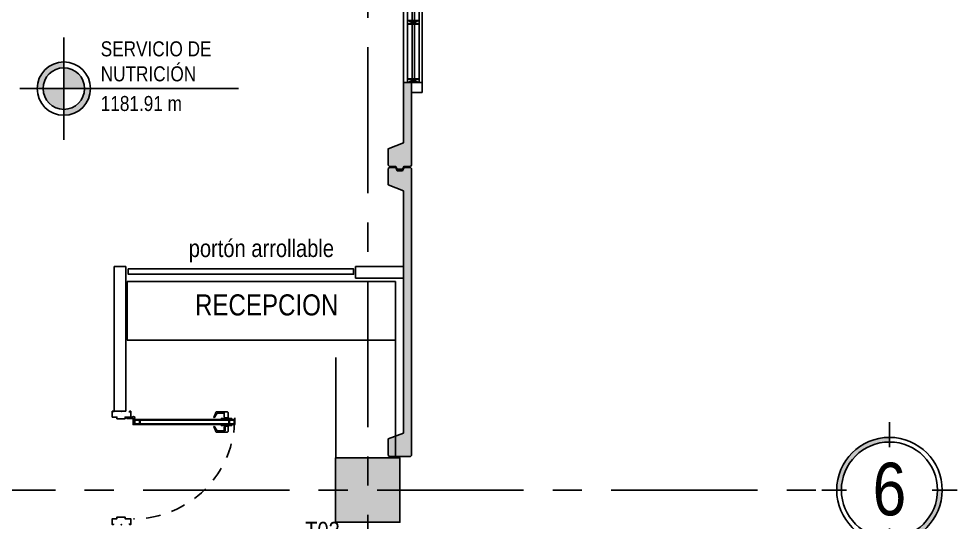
# Model space of a CAD drawing. Extents: x -28 to 149, y -33 to 76.
# Drawn here: x 53.02 to 61.04, y 8.85 to 13.15 of the extents above; entities that cross this region are included whole.
import ezdxf
from ezdxf.enums import TextEntityAlignment as Align

# ---------------------------------------------------------------- set-up
doc = ezdxf.new("R2010")
doc.units = 0
doc.linetypes.add('CENTER', pattern=[2, 1.25, -0.25, 0.25, -0.25])
doc.linetypes.add('HIDDEN2', pattern=[0.1875, 0.125, -0.0625])
for name, color, linetype in [('arq-columnas', 5, 'Continuous'), ('arq-ejes-circulo', 3, 'Continuous'), ('arq-ejes-principales', 1, 'CENTER'), ('arq-ejes-text', 2, 'Continuous'), ('arq-hatch', 252, 'Continuous'), ('arq-mobiliario', 1, 'Continuous'), ('arq-niveles', 1, 'Continuous'), ('arq-paredes-liv', 3, 'Continuous'), ('arq-prefafricado', 1, 'Continuous'), ('arq-puertas', 2, 'Continuous'), ('arq-text-area', 3, 'Continuous'), ('arq-text-equipamiento', 2, 'Continuous'), ('arq-text-telecomunicaciones', 2, 'Continuous'), ('arq-ventanas', 2, 'Continuous')]:
    doc.layers.add(name, color=color, linetype=linetype)
doc.layers.add('mv', color=191, linetype='Continuous', plot=False)
doc.styles.add('dape 2', font='ARIALN.TTF', dxfattribs={"height": 2.5})

# ---------------------------------------------------------------- blocks, each defined once
blk = doc.blocks.new('*U156')
at = {"linetype": 'Continuous'}
h = blk.add_hatch(color=251, dxfattribs=at)
h.paths.add_polyline_path([(0.164341315771948, 0.3260026756610838), (0.1803413157719004, 0.3260026756610838, -0.4142135623730953), (-2.842170943040401e-14, 0.1456613598895063), (-2.842170943040401e-14, 0.1616613598894587, 0.4142135623730941)])
h.paths.add_polyline_path([(-0.1643413157716328, 0.3260026756610838), (-0.1803413157715852, 0.3260026756610838, -0.4142135623730953), (-7.751375299201092e-15, 0.5063439914326612), (-7.751375299201092e-15, 0.4903439914327088, 0.4142135623730941)])
for p, q in [((-7.751375299201092e-15, 0.5577044518995478), (-7.751375299201092e-15, 0.4724192812558224)), ((-7.751375299201092e-15, 0.5432224337027062), (-7.751375299201092e-15, 0.4579372630589809)), ((-0.146416605594417, 0.3260026756610824), (-0.231701776238473, 0.3260026756610824)), ((0.1464166055944015, 0.3260026756610824), (0.2317017762384575, 0.3260026756610824)), ((-2.842170943040401e-14, 0.1795860700663425), (-2.842170943040401e-14, 0.09430089942261718))]:
    blk.add_line(p, q, dxfattribs=at)
at = {"linetype": 'CENTER', "ltscale": 0.7}
blk.add_line((2.842170943040401e-14, 0.1456613598894219), (-2.842170943040401e-14, 0.1456613598894236), dxfattribs=at)
at = {"linetype": 'Continuous'}
for radius in [0.1803413157717003, 0.1643413157717002]:
    blk.add_circle((-7.751375299201092e-15, 0.3260026756611238), radius, dxfattribs=at)
blk = doc.blocks.new('DIV-V')
for p, q in [((0.0299288507647642, 0.04002293031685715), (-7.225119236870664e-05, -0.05997673908938569)), ((0.02992774880580989, -0.0599770696770727), (-7.114923341439844e-05, 0.04002326090454415))]:
    blk.add_line(p, q)
blk.add_lwpolyline([(0.02992907092267139, 0.04002293031443109), (0.02992796896371708, -0.05997706967949874), (-7.203103446151715e-05, -0.05997673909181174), (-7.092907550720895e-05, 0.04002326090211809)], close=True)
blk = doc.blocks.new('ASRFWR')
at = {"layer": 'arq-hatch'}
h = blk.add_hatch(color=256, dxfattribs=at)
h.paths.add_polyline_path([(88.12254431905345, 130.2989116240056), (88.11254431905459, 130.3089116240054), (88.05754431905476, 130.3089116240058), (88.04504431905403, 130.2789116240056), (88.00004431905441, 130.2789116240061), (87.98754431905459, 130.3089116240058), (87.9325443190543, 130.3089116240058), (87.92254431905408, 130.2989116240052), (87.92254431905408, 130.1589116240053), (88.05254431905419, 130.1089116240051), (88.05254431905419, 128.0368639802194), (87.98554220732507, 128.0118302241885), (87.98554220732507, 127.8368639802192), (88.11254431905368, 127.8368639802195), (88.12254431905345, 127.8468639802193)])
h.paths.add_polyline_path([(87.98554220732507, 128.0118302241885), (87.92254431905408, 127.9882925516474), (87.92254431905408, 127.8468639802193), (87.93254431905339, 127.8368639802191), (87.98554220732507, 127.8368639802192)])
h.paths.add_polyline_path([(88.1221443190978, 132.7715306716255), (88.11214431909985, 132.7815306716253), (88.05714431909865, 132.7815306716257), (88.04464431909747, 132.7515306716255), (87.99964431909785, 132.751530671626), (87.98714431909849, 132.7815306716253), (87.93214431909774, 132.7815306716257), (87.92214431909844, 132.7715306716251), (87.92214431909753, 132.6315306716252), (88.05214431909809, 132.581530671625), (88.05214431909809, 132.0641497192442), (88.12214431909734, 132.0641497192442)])
h.paths.add_polyline_path([(88.1221443190978, 131.0355782906723), (88.05214431909764, 131.0355782906723), (88.05214431909809, 130.5174830525776), (87.92214431909798, 130.4689116240066), (87.92214431909798, 130.3274830525775), (87.93214431909729, 130.3174830525782), (87.98714431909758, 130.3174830525787), (87.99964431909785, 130.2934830525779), (88.04464431909747, 130.2934830525779), (88.05714431909774, 130.3174830525778), (88.11214431909713, 130.3174830525778), (88.12214431909734, 130.327483052578)])
blk.add_line((88.05214431909809, 131.0355782906728), (88.12214431909734, 131.0355782906728))
at = {"layer": 'arq-prefafricado'}
for p, q in [((87.9325443190543, 130.3089116240058), (87.92254431905408, 130.2989116240052)), ((87.92254431905408, 130.2989116240052), (87.92254431905408, 130.1589116240053)), ((87.98754431905459, 130.3089116240058), (87.9325443190543, 130.3089116240058)), ((88.00004431905441, 130.2789116240061), (87.98754431905459, 130.3089116240058)), ((88.04504431905403, 130.2789116240056), (88.00004431905441, 130.2789116240061)), ((88.05754431905476, 130.3089116240058), (88.04504431905403, 130.2789116240056)), ((88.11254431905459, 130.3089116240054), (88.05754431905476, 130.3089116240058)), ((88.12254431905345, 130.2989116240056), (88.11254431905459, 130.3089116240054)), ((88.12254431905345, 127.8468639802193), (88.12254431905345, 130.2989116240056)), ((87.92254431905408, 130.1589116240053), (88.05254431905419, 130.1089116240051)), ((88.05254431905419, 130.1089116240051), (88.05254431905419, 128.0368639802194)), ((88.05254431905419, 128.0368639802194), (87.92254431905408, 127.9882925516474)), ((87.92254431905408, 127.9882925516474), (87.92254431905408, 127.8468639802193)), ((87.92254431905408, 127.8468639802193), (87.93254431905339, 127.8368639802191)), ((88.11254431905368, 127.8368639802195), (88.12254431905345, 127.8468639802193)), ((87.93254431905339, 127.8368639802191), (88.11254431905368, 127.8368639802195))]:
    blk.add_line(p, q, dxfattribs=at)
blk.add_lwpolyline([(88.12214431909734, 131.0355782906728), (88.12214431909734, 130.327483052578), (88.11214431909758, 130.3174830525782), (88.05714431909774, 130.3174830525778), (88.04464431909747, 130.2934830525779), (87.99964431909785, 130.2934830525779), (87.98714431909758, 130.3174830525782), (87.93214431909729, 130.3174830525778), (87.92214431909798, 130.327483052578), (87.92214431909798, 130.4689116240062), (87.92214431909798, 130.4689116240062), (88.05214431909809, 130.5174830525781), (88.05214431909809, 131.0355782906728)], dxfattribs=at)
at = {"layer": 'arq-ventanas'}
for p, q in [((88.087137245301, 131.0355781070117), (88.087137245301, 132.0641495355831)), ((88.12713724530096, 131.5648638947615), (88.12713724530096, 132.0341496090474)), ((88.14713724530048, 131.5648639682255), (88.14713724530048, 132.0341496825114)), ((88.18713724530045, 131.0355781070117), (88.18713724530045, 132.0641495355831)), ((88.12713724530096, 131.0655781804759), (88.12713724530096, 131.5348638947613)), ((88.14713724530048, 131.0655782539398), (88.14713724530048, 131.5348639682257))]:
    blk.add_line(p, q, dxfattribs=at)
blk.add_lwpolyline([(88.05214431909991, 131.0355782906728), (88.21213724529917, 131.0355782906719), (88.21213724529917, 132.0641497192433), (88.052144319099, 132.0641497192442)], close=True, dxfattribs=at)
blk.add_lwpolyline([(88.12214431909734, 130.9498640049593), (88.21213724529917, 130.9498640049593), (88.21213724529917, 131.0355782906732), (88.12214431909734, 131.0355782906723)], dxfattribs=at)
at = {"layer": 'arq-ventanas', "xscale": -1, "rotation": 270.0006313759813}
blk.add_blockref('DIV-V', (88.14713724530048, 131.5348639682257), dxfattribs=at)
at = {"layer": 'arq-ventanas', "rotation": 269.9993686240186}
blk.add_blockref('DIV-V', (88.14713724530048, 131.0655779600839), dxfattribs=at)
blk = doc.blocks.new('*U150')
for p, q in [((0.05517403444783753, -0.7888878024969577), (0.005999999998913097, -0.8084303403123503)), ((0.05699999999537653, -0.7922741386039442), (0.01599999999911006, -0.8167636736477393)), ((0.05699999999537653, -0.7922741386039442), (0.05517403444785174, -0.7888878024967303)), ((0.1280000000068782, -0.7922741386047312), (0.1298259655542644, -0.7888878024976558)), ((0.1280000000068782, -0.7922741386047312), (0.1690000000028924, -0.81676367364937)), ((0.1298259655544776, -0.7888878024978974), (0.1790000000028158, -0.8084303403141648)), ((0.005999999993655081, -0.9054032132208047), (0.005999999998905992, -0.8084303403124631)), ((0.01599999999420376, -0.8834032132222251), (0.01599999999911006, -0.8167636736477393)), ((0.05055646713018547, -0.8779032132318987), (0.01599999999422153, -0.8779032132237328)), ((0.05055646713018547, -0.8779032132318987), (0.05749999999703093, -0.8854032132314122)), ((0.05749999999659394, -0.9154032132314747), (0.05749999999721567, -0.880403213231447)), ((0.06249999999734257, -0.8804032132326673), (0.05749999999744304, -0.8804032132314612)), ((0.06249999999477041, -0.9429032132329014), (0.0624999999997371, -0.8529032132327155)), ((0.07000000002065931, -0.8529032132345309), (0.0624999999997371, -0.8529032132327155)), ((0.114999999980796, -0.8529032132353072), (0.1225000000019349, -0.8529032132337182)), ((0.1225000000051821, -0.9429032132337327), (0.1225000000019349, -0.8529032132337182)), ((0.122500000003658, -0.8804032132334703), (0.1275000000037032, -0.8804032132324071)), ((0.1344435328708578, -0.8779032132328988), (0.1275000000037458, -0.8854032132323866)), ((0.1275000000037672, -0.9154032132323628), (0.1275000000039306, -0.8804032132324213)), ((0.1344435328708578, -0.8779032132328988), (0.1690000000068927, -0.8779032132253493)), ((0.1690000000068643, -0.8834032132239544), (0.1690000000028924, -0.81676367364937)), ((0.179000000006905, -0.9054032132225203), (0.1790000000028087, -0.8084303403142785)), ((0.05749999999631683, -0.9104032132315942), (0.0109999999932171, -0.9104032132208268)), ((0.06249999999669953, -0.9154032132330348), (0.05749999999659394, -0.9154032132314747)), ((0.06999999999999673, -0.9429032132344184), (0.06249999999477041, -0.9429032132329014)), ((0.1149999999999984, -0.9429032132351796), (0.1225000000051821, -0.9429032132337327)), ((0.1225000000037006, -0.915403213233767), (0.1275000000037672, -0.9154032132323628)), ((0.1275000000039732, -0.8854032132324008), (0.1670000000071674, -0.8854032132239125)), ((0.1275000000041686, -0.9104032132325255), (0.1740000000071973, -0.910403213222557))]:
    blk.add_line(p, q)
for points in [[(0.007288362995407027, 0.06899999999999729), (0, 0.06899999999999729), (0, 0.07899999999999885), (0.05000000000000071, 0.07899999999999885), (0.05000000000000071, 0.0389999999999997), (0.06500000000000128, 0.0389999999999997), (0.06500000000000128, -0.03100000000000058), (0.05000000000000071, -0.03100000000000058), (0.05000000000000071, -0.07899999999999885), (0, -0.07899999999999885), (0, -0.06900000000000084), (0.01000000000000156, -0.06900000000000084)], [(0.9627116370045847, 0.06899999999999729), (0.9699999999999918, 0.06899999999999729), (0.9699999999999918, 0.07899999999999885), (0.9199999999999946, 0.07899999999999885), (0.9199999999999946, 0.0389999999999997), (0.904999999999994, 0.0389999999999997), (0.904999999999994, -0.03100000000000058), (0.9199999999999946, -0.03100000000000058), (0.9199999999999946, -0.07899999999999885), (0.9699999999999918, -0.07899999999999885), (0.9699999999999918, -0.06900000000000084), (0.9599999999999937, -0.06900000000000084)], [(0.05133974384081341, -0.09533974963643566), (0.05133974384081341, -0.04533974963643139), (0.06133974384081142, -0.04533974963643139), (0.06133974384081142, -0.09533974963643566)], [(0.06500000000000128, -0.109), (0.115000000000002, -0.109), (0.115000000000002, -0.09900000000000198), (0.06500000000000128, -0.09900000000000198)]]:
    blk.add_lwpolyline(points)
for points in [[(0.1149999999999984, -0.9679032132351058), (0.06999999999999673, -0.9679032132351058), (0.07000000000000028, -0.109), (0.115000000000002, -0.109)], [(0.07750000000014623, -0.1539999999998862), (0.1075000000000088, -0.1539999999999155), (0.1074999999996464, -0.1139999999997805), (0.07750000000002544, -0.1139999999999652)], [(0.1075000000050572, -0.1590000000001641), (0.0775000000047541, -0.1589999999999376), (0.07749999999988333, -0.9179032132351117), (0.1074999999999626, -0.9179032132352107)], [(0.07750000000014268, -0.9229032132352191), (0.1075000000000053, -0.9229032132351902), (0.1074999999996429, -0.9629032132353248), (0.07750000000002188, -0.9629032132351405)]]:
    blk.add_lwpolyline(points, close=True)
blk.add_circle((0.05633974384081242, -0.1040000036742779), 0.01)
at = {"color": 251, "linetype": 'HIDDEN2'}
blk.add_arc((0.05633974384081242, -0.1040000036742779), 0.8640000000000001, 269.9999999999998, 1.666995798380341e-13, dxfattribs=at)
for centre, radius, start, end in [((0.01099999999477319, -0.9054032132208332), 0.005, 179.9999999987766, 269.9999999866374), ((0.167000000006869, -0.8834032132240175), 0.002, 270.0000000122471, 3.149322945227946e-09), ((0.1740000000060107, -0.9054032132226197), 0.005, 270.0000000124039, 2.515577416027144e-10)]:
    blk.add_arc(centre, radius, start, end)
at = {"layer": 'mv'}
blk.add_line((0.06999999999999673, -0.9680000036742777), (0.05633974384080886, -0.9680000036742777), dxfattribs=at)
for p in [(0, 0), (0, 0), (0, 0), (0, 0), (0, 0), (0, 0), (0, 0), (0, 0), (0, 0), (0.9699999999999989, 0)]:
    blk.add_point(p, dxfattribs=at)

msp = doc.modelspace()

# ---------------------------------------------------------------- hatches: boundary and pattern name
at = {"layer": 'arq-hatch'}
h = msp.add_hatch(dxfattribs=at)
h.set_pattern_fill('LINE', color=8, scale=0.02, angle=45, style=0)
h.set_pattern_definition([(45, (56.22398199809368, 4.974058382861983), (-0.04490128060534576, 0.04490128060534577), [])])
h.paths.add_polyline_path([(56.30600865730202, 6.619962256844786), (56.17600865730191, 6.669962256844968), (56.17600865730191, 4.448057528272869), (56.30600865730202, 4.496628956844773)])
h.paths.add_polyline_path([(56.30529522567613, 4.087767468278415), (56.17600865730191, 4.13749307149941), (56.17600865730191, 3.993798961411528), (56.08490170426827, 3.993798961411528), (56.13486554192197, 3.863892983512272), (56.30486554192171, 3.863892983512272)])
h.paths.add_polyline_path([(55.77347672575435, 3.993798961411528), (53.93223593912932, 3.993798961411528), (53.93223593912932, 3.863798961411419), (54.14479618871066, 3.863798961411419), (55.17336761728212, 3.8637989614096), (55.72490529718245, 3.863798961411419)])
h.paths.add_polyline_path([(53.93223593912932, 3.993798961411528), (53.83223593912933, 3.993798961411528), (53.83223593912933, 3.863798961411419), (53.93223593912932, 3.863798961411419)])
h.paths.add_polyline_path([(53.83223593912933, 3.993798961411528), (53.54321875355255, 3.993798961411528), (53.59321875355273, 3.863798961411419), (53.83223593912933, 3.863798961411419)])
h.paths.add_polyline_path([(-0.1775675511737447, 4.530301499119588), (-0.3075675511738538, 4.480301499119406), (-0.3075675511740247, 4.281175755253856), (-0.1775675511737447, 4.281175755253856)])
h.paths.add_polyline_path([(-0.1775675511737447, 4.281175755253856), (-0.3075675511740247, 4.281175755253856), (-0.3075675511741319, 4.156248674855462), (-0.1775675511737447, 4.156248674855462)])
h.paths.add_polyline_path([(1.37251321419285e-13, 4.080301499119315), (-0.1775675511737447, 4.080301499119315), (-0.1775675511737447, 4.156248674855462), (-0.3075675511741319, 4.156248674855462), (-0.3075675511743086, 3.950301499119206), (1.373623437217475e-13, 3.950301499119206)])
h.paths.add_polyline_path([(0.2724324488256187, 4.080301499119315), (1.37251321419285e-13, 4.080301499119315), (1.373623437217475e-13, 3.950301499119206), (0.2224324488254368, 3.950301499119206)])
h.paths.add_polyline_path([(10.31379033288275, 5.619865962700397), (8.257142611808199, 5.623766266041931), (8.277230645562263, 5.570001234524184), (8.771615710164546, 5.570001234524184), (9.800187138736014, 5.570001234525094), (10.29461159127646, 5.570001234524184)])
h.paths.add_polyline_path([(10.34461166678732, 5.700001430852073), (8.228659216990359, 5.700001234524294), (8.257142611808199, 5.623766266041931), (10.31379033288275, 5.619865962700397)])
h.paths.add_polyline_path([(12.77186041000926, 5.70000165606335), (10.65600032329583, 5.700001459744141), (10.6862049361635, 5.619159701775529), (12.73926984729565, 5.615266193008217)])
h.paths.add_polyline_path([(12.73926984729565, 5.615266193008217), (10.6862049361635, 5.619159701775529), (10.70457183601598, 5.57000123452373), (11.19895690061826, 5.57000123452373), (12.22745637034701, 5.570001234524639), (12.22745637034701, 5.570054729545831), (12.72188082288699, 5.570054729545831)])
h.paths.add_polyline_path([(13.10000806253763, 5.700001686510395), (13.08326947076065, 5.700001684957312), (13.10000806669441, 5.655201325252637)])
h.paths.add_polyline_path([(56.30600865728155, 8.637581237802323), (56.17539999976537, 8.68781533684715), (56.17539999976537, 8.115932301673467), (56.17539999976537, 8.099932301673448), (56.17539999976537, 8.050000016309607), (56.30600865728155, 8.050000016309607)])
h.paths.add_polyline_path([(56.30600865728155, 8.050000016309607), (56.17539999976537, 8.050000016309607), (56.17539999976537, 7.231248674855436), (55.99999999999969, 7.231248674855436), (56.17500000058232, 7.225637476233731), (55.99999999999969, 7.220026277685955), (56.17500000058114, 7.220026277674677), (56.17500000053065, 6.981013967508702), (56.30600865728155, 7.029962256844641)])
h.paths.add_polyline_path([(49.64607865073343, 35.07997706555039), (48.55731647327632, 35.07997706555039), (48.50874504470469, 34.94997706555102), (49.64607865073343, 34.94997706555084)])
h.paths.add_polyline_path([(50.57969741898926, 35.07997706555039), (49.64607865073343, 35.07997706555039), (49.64607865073343, 34.94997706555084), (50.62969741898929, 34.94997706555068)])
h.paths.add_polyline_path([(51.07886280582277, 35.07997706555039), (50.9882688475622, 35.07997706555039), (50.93969741899043, 34.94997706555063), (51.07886280582277, 34.94997706555061)])
h.paths.add_polyline_path([(51.2289076984398, 35.07997706555039), (51.07886280582277, 35.07997706555039), (51.07886280582277, 34.94997706555061), (51.22890797345813, 34.94997706555059)])
h.paths.add_polyline_path([(53.00564979327594, 35.07997706555039), (51.2289076984398, 35.07997706555039), (51.22890797345813, 34.94997706555059), (53.05564979327612, 34.94997706555031)])
h.paths.add_polyline_path([(20.51059059327002, 35.07997706555221), (19.99999814152908, 35.07997706555267), (19.99999814152908, 34.95017315362563), (20.51059059327001, 34.95017315362558)])
h.paths.add_polyline_path([(19.99999814152908, 35.07997706555267), (19.48201916469855, 35.07997706555312), (19.48201916469854, 34.95017315362568), (19.99999814152908, 34.95017315362563)])
h.paths.add_polyline_path([(42.08602666783047, 35.07997706555318), (41.05745523925901, 35.07997706555227), (41.05745523925901, 34.94997706555125), (42.08602666783047, 34.94997706555125)])
h.paths.add_polyline_path([(41.05745523925901, 35.07997706555136), (40.56303078671902, 35.07997706555136), (40.51303078671884, 34.94997706555125), (41.05745523925901, 34.94997706555125)])
h.paths.add_polyline_path([(42.58041173243276, 35.07997706555136), (42.08602666783047, 35.07997706555136), (42.08602666783047, 34.94997706555125), (42.62898316100466, 34.94997706555125)])
edge = h.paths.add_edge_path()
edge.add_line((34.57961790846905, 35.07997706555039), (34.39999998491088, 35.07997706557041))
edge.add_arc((34.39999998491088, 34.97997706557041), 0.1000000000000014, 90, 179.9999796695891)
edge.add_line((34.29999998491089, 34.97997710105367), (34.2999999742659, 34.94997706555029))
edge.add_line((34.2999999742659, 34.94997706555029), (34.62818933704096, 34.94997706555029))
edge.add_line((34.62818933704096, 34.94997706555029), (34.57961790846905, 35.07997706555039))
h.paths.add_polyline_path([(37.00557028275573, 35.07997706555039), (34.98818933704199, 35.07997706555039), (34.93818933704181, 34.94997706555029), (37.05414171132764, 34.94997706555029)])
h.paths.add_polyline_path([(39.43727672187918, 35.07997706555039), (37.41414171132867, 35.07997706555039), (37.36414171132849, 34.94997706555029), (39.48584815045108, 34.94997706555029)])
h.paths.add_polyline_path([(18.57302956231302, 35.08017315362565), (17.39987297742424, 35.08017315362565), (17.39987297742421, 34.95017315362587), (18.62160099088484, 34.95017315362576)])
h.paths.add_polyline_path([(19.48201916469855, 35.0799770655513), (18.98763410009627, 35.0799770655513), (18.93913593520056, 34.95017315362573), (19.48201916469854, 34.95017315362568)])
h.paths.add_polyline_path([(20.97314187190466, 35.0799770655513), (20.51059059327002, 35.0799770655513), (20.51059059327001, 34.95017315362558), (20.97314187190466, 34.95017315362554)])
h.paths.add_polyline_path([(8.51078850153818, 34.94997705460094), (8.559359934201375, 35.07997706555128), (10.57924069625454, 35.07997706555128), (10.62924069625472, 34.94997706555117)])
edge = h.paths.add_edge_path()
edge.add_line((10.94174080544213, 34.94997686622577), (10.99031230848725, 35.07997706555128))
edge.add_line((10.99031230848725, 35.07997706555128), (13.00769325420099, 35.07997706555128))
edge.add_line((13.00769325420099, 35.07997706555128), (13.03269325420109, 35.01497706555122))
edge.add_line((13.03269325420109, 35.01497706555122), (13.05769325420118, 34.94997706555117))
edge.add_line((13.05769325420118, 34.94997706555117), (10.94174087991535, 34.94997706555117))
at = {"layer": 'arq-niveles'}
h = msp.add_hatch(color=8, dxfattribs=at)
h.paths.add_polyline_path([(53.22555830253463, 12.55774679504135, 0.414213562372797), (53.40301473551084, 12.38029036206536), (53.40301473551084, 12.55774679504135)])
h.paths.add_polyline_path([(53.40301473551084, 12.73520322801802), (53.40301473551084, 12.55774679504135), (53.58047116848706, 12.55774679504135, 0.4142135623733317)])
h.paths.add_polyline_path([(53.17508394077617, 12.55774679504157), (53.22555830253463, 12.55774679504157, -0.4142135623730643), (53.40301473551084, 12.73520322801802), (53.40301473551084, 12.7856775897767, 0.414213562373095)])
h.paths.add_polyline_path([(53.40301473551084, 12.38029036206536), (53.40301473551084, 12.32981600030667, 0.414213562373095), (53.63094553024597, 12.55774679504157), (53.58047116848706, 12.55774679504157, -0.4142135623730643)])

# ---------------------------------------------------------------- linework, layer by layer
at = {"layer": 'arq-columnas'}
msp.add_lwpolyline([(55.72499999999973, 9.40000000000596), (56.27499999999991, 9.40000000000596), (56.27499999999991, 8.850000000005892), (55.72499999999973, 8.850000000005892)], close=True, dxfattribs=at)
at = {"layer": 'arq-ejes-principales'}
for p, q in [((55.99999999999974, 36.91275821203831), (55.99999999999968, -2.67906063219958)), ((-5.918998410308479, 9.125000000005997), (59.87970187529874, 9.125000000005997))]:
    msp.add_line(p, q, dxfattribs=at)
at = {"layer": 'arq-hatch'}
msp.add_solid([(55.72499999999982, 9.400000000006031), (56.275, 9.400000000006031), (55.72499999999982, 8.850000000005963), (56.275, 8.850000000005963)], dxfattribs=at)
at = {"layer": 'arq-mobiliario', "color": 8}
for p, q in [((56.23839788822703, 10.90721719254747), (53.94557016719832, 10.90721719254747)), ((53.94557016719832, 10.40721719254747), (53.94557016719832, 10.90721719254747)), ((56.23839788822703, 10.38626990854674), (56.23839788822703, 10.90721719254747)), ((56.23839788822703, 10.40721719254747), (53.94557016719832, 10.40721719254747)), ((56.23839788822703, 9.400000000006031), (56.23839788822703, 10.38626990854674)), ((55.72828491588177, 9.400000000006031), (55.72828491588177, 10.25721719015336)), ((55.73839788822703, 9.400000000006031), (56.23839788822703, 9.400000000006031))]:
    msp.add_line(p, q, dxfattribs=at)
msp.add_lwpolyline([(53.95386984436043, 11.01620067751745), (55.8791112605466, 11.01620067751745), (55.8791112605466, 10.96984355902809), (53.95386984436043, 10.96984355902809)], close=True, dxfattribs=at)
at = {"layer": 'arq-niveles'}
for p, q in [((53.40301473551084, 12.99496305451317), (53.40301473551084, 12.12053053557043)), ((54.89671093605715, 12.5577467950418), (53.02658956439767, 12.5577467950418))]:
    msp.add_line(p, q, dxfattribs=at)
for radius in [0.2279307947349946, 0.1774564329762849]:
    msp.add_circle((53.40301473551084, 12.5577467950418), radius, dxfattribs=at)
at = {"layer": 'arq-paredes-liv'}
for p, q in [((53.83223593912934, 11.03626990871187), (53.83223593912935, 9.799066128928771)), ((53.83223593912934, 11.03626990871187), (53.93223593912933, 11.0362699086161)), ((53.93223593912933, 11.0362699086161), (53.93223593912933, 9.799519837819588)), ((55.89681933123493, 11.03626990871187), (56.30539999995616, 11.03626990871187)), ((55.89681933113916, 10.93626990871187), (55.89681933123493, 11.03626990871187)), ((56.30539999995616, 11.03626990871187), (56.30539999995616, 10.93626990871188)), ((55.89681933113916, 10.93626990871187), (56.30539999995616, 10.93626990871188)), ((53.93223593912933, 9.799519837819588), (53.83223593912935, 9.799519837819588))]:
    msp.add_line(p, q, dxfattribs=at)

# ---------------------------------------------------------------- block references
at = {"layer": 'arq-ejes-circulo', "xscale": 2.5, "yscale": 2.5, "zscale": 2.5, "rotation": 180}
msp.add_blockref('*U156', (60.45895631589489, 9.9400066891587), dxfattribs=at)
at = {"layer": 'arq-hatch', "color": 2}
msp.add_blockref('ASRFWR', (-31.74714431909803, -118.4248639802134), dxfattribs=at)
at = {"layer": 'arq-puertas', "color": 253, "xscale": -1, "rotation": 90}
msp.add_blockref('*U150', (53.89579472234934, 9.799519837819588), dxfattribs=at)

# ---------------------------------------------------------------- texts
at = {"layer": 'arq-ejes-text', "style": 'dape 2'}
msp.add_text('6', height=0.45, dxfattribs=at).set_placement((60.45895631589487, 9.133868399971796), align=Align.MIDDLE)
at = {"layer": 'arq-niveles', "color": 2, "style": 'dape 2'}
msp.add_text('1181.91 m  ', height=0.12821372946392, dxfattribs=at).set_placement((53.71863215923008, 12.36614787251091))
at = {"layer": 'arq-niveles', "color": 2, "insert": (53.71846636448912, 12.96166789339953), "char_height": 0.12821372946392, "width": 1.689607976151024, "attachment_point": 1, "style": 'dape 2'}
msp.add_mtext('SERVICIO DE NUTRICIÓN', dxfattribs=at)
at = {"layer": 'arq-text-area', "insert": (54.52379063096611, 10.79826499996853), "char_height": 0.18, "width": 1.54150656494653, "attachment_point": 1, "style": 'dape 2'}
msp.add_mtext('RECEPCION', dxfattribs=at)
at = {"layer": 'arq-text-equipamiento', "style": 'dape 2'}
msp.add_text('T03', height=0.15, rotation=359.9999995631398, dxfattribs=at).set_placement((55.46559253090248, 8.703585555116732))
at = {"layer": 'arq-text-telecomunicaciones', "style": 'dape 2'}
msp.add_text('portón arrollable', height=0.15, dxfattribs=at).set_placement((54.47055083700814, 11.11743951816438))

doc.saveas('drawing.dxf')
